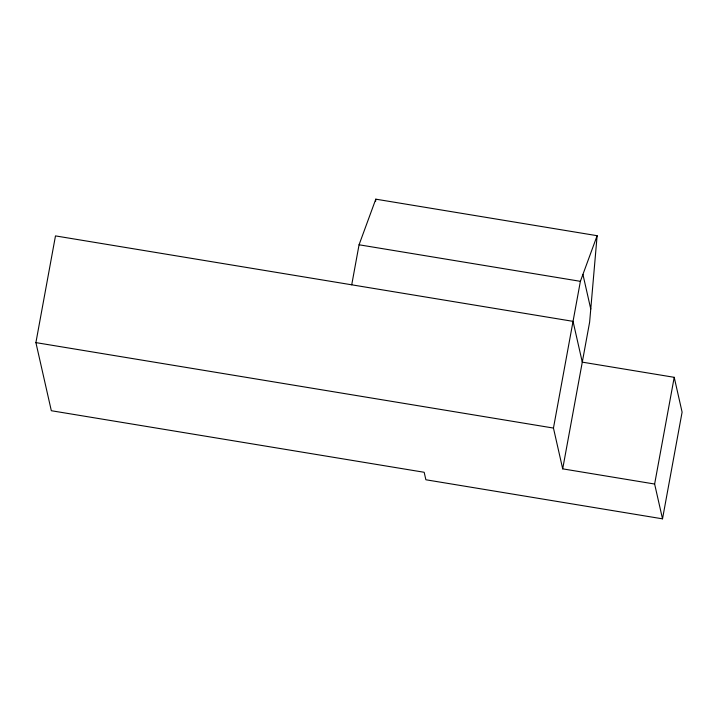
<?xml version="1.0" encoding="UTF-8"?>
<svg xmlns="http://www.w3.org/2000/svg" width="718" height="718" viewBox="0 0 718 718"><rect width="100%" height="100%" fill="white"/><g stroke="black" fill="none" stroke-linecap="round" stroke-linejoin="round"><path stroke-width="1.08" d="M375.613 201.381L375.801 199.164L597.125 235.701L589.631 322.122L562.697 468.854L654.628 484.031L662.517 518.836L425.873 479.768L424.176 472.282L51.328 410.723L35.9 342.612L55.483 235.899L573.045 321.35L582.28 362.141L674.22 377.318L682.1 412.123L662.517 518.836M351.721 284.804L359.063 244.784L375.801 199.164M562.697 468.854L553.452 428.063L580.386 281.33L597.125 235.701M654.628 484.031L674.22 377.318M359.063 244.784L580.386 281.33M35.9 342.612L553.452 428.063M582.926 274.411L590.761 309.027"/></g></svg>
